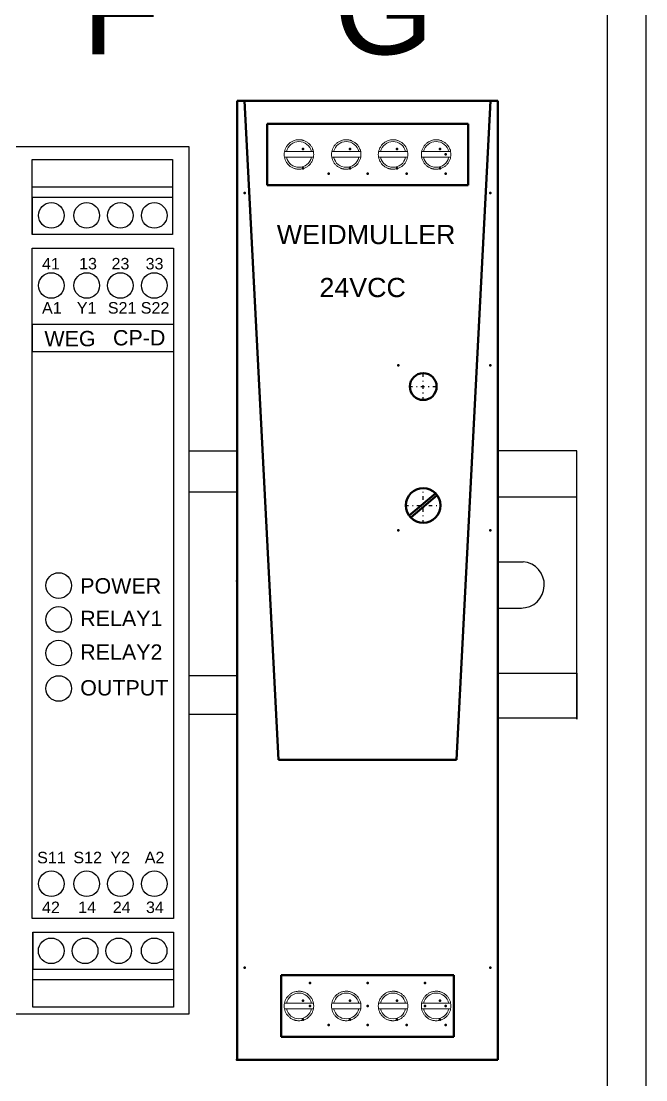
# Model space of a CAD drawing. Header units: millimetres. Extents: x -72 to 2978, y -1067 to 2817.
# Drawn here: x 211.2 to 292.6, y 2540.2 to 2678.2 of the extents above; entities that cross this region are included whole.
import ezdxf

# ---------------------------------------------------------------- set-up
doc = ezdxf.new("R2010")
doc.units = ezdxf.units.MM
doc.linetypes.add('Center', pattern=[1.5, 0.45, -0.5, 0.05, -0.5])
for name, color, linetype, lineweight in [('2d ConnectionPoints', 7, 'Continuous', 50), ('AM_0', 7, 'Continuous', 50), ('AM_7', 7, 'Center', 25)]:
    doc.layers.add(name, color=color, linetype=linetype, lineweight=lineweight)
doc.styles.get("Standard").update_dxf_attribs({"font": 'arial.ttf'})

# ---------------------------------------------------------------- blocks, each defined once
blk = doc.blocks.new('4_1469470000_PART5_0_in_1469470000_0')
at = {"layer": 'AM_0'}
for p, q in [((25.87, 73.81), (22.43, 70.92)), ((26.07, 73.58), (22.63, 70.69))]:
    blk.add_line(p, q, dxfattribs=at)
blk = doc.blocks.new('5_1469470000_PART4_0_in_1469470000_0')
at = {"layer": 'AM_0'}
for p, q in [((0, 125), (0, 0)), ((0.97, 125), (0, 125)), ((0.97, 125), (5.4, 39.1)), ((28.6, 39.1), (33.03, 125)), ((34, 125), (33.03, 125)), ((34, 0), (34, 125)), ((5.4, 39.1), (28.6, 39.1)), ((28.25, 11), (5.75, 11)), ((5.75, 11), (5.75, 3)), ((28.25, 11), (28.25, 3)), ((28.25, 3), (5.75, 3)), ((0, 0), (34, 0))]:
    blk.add_line(p, q, dxfattribs=at)
blk = doc.blocks.new('6_1469470000_PART3_0_in_1469470000_0')
at = {"layer": 'AM_0'}
for p, q in [((33.03, 125), (0.97, 125)), ((5.4, 39.1), (0.97, 125)), ((33.03, 125), (28.6, 39.1)), ((30.1, 122), (3.9, 122)), ((3.9, 122), (3.9, 114)), ((30.1, 122), (30.1, 114)), ((30.1, 114), (3.9, 114)), ((5.4, 39.1), (28.6, 39.1))]:
    blk.add_line(p, q, dxfattribs=at)
for centre, radius in [((24.25, 87.75), 1.75), ((24.25, 72.25), 2.25)]:
    blk.add_circle(centre, radius, dxfattribs=at)
at = {"layer": 'AM_7'}
for p, q in [((24.25, 85.91), (24.25, 89.59)), ((22.41, 87.75), (26.09, 87.75)), ((24.25, 69.89), (24.25, 74.61)), ((21.89, 72.25), (26.61, 72.25))]:
    blk.add_line(p, q, dxfattribs=at)
blk = doc.blocks.new('7_1469470000_PART2_0_in_1469470000_0')
at = {"layer": 'AM_0'}
blk.add_circle((24.25, 87.75), 1.75, dxfattribs=at)

msp = doc.modelspace()

# ---------------------------------------------------------------- linework, layer by layer
for p, q in [((292.63, 2715.7), (292.63, 2415.7)), ((210.57, 2661.86), (233.07, 2661.86)), ((233.07, 2661.86), (233.07, 2548.76)), ((212.64, 2655.26), (212.64, 2656.59)), ((212.64, 2656.59), (230.94, 2656.59)), ((212.64, 2655.26), (230.94, 2655.26)), ((212.64, 2655.26), (212.64, 2650.38)), ((212.64, 2638.71), (231.06, 2638.71)), ((212.64, 2638.71), (212.64, 2635.13)), ((212.64, 2635.13), (231.06, 2635.13)), ((233.07, 2627.91), (233.07, 2621.91)), ((283.64, 2616.19), (283.64, 2622.19)), ((212.75, 2559.44), (212.75, 2554.56)), ((231.05, 2554.56), (212.75, 2554.56)), ((231.05, 2554.56), (231.05, 2553.23)), ((231.05, 2553.23), (212.75, 2553.23)), ((233.07, 2548.76), (210.57, 2548.76))]:
    msp.add_line(p, q)
at = {"color": 30, "true_color": 0xf8991e}
msp.add_line((287.59, 2707.96), (287.59, 2421.54), dxfattribs=at)
at = {"color": 7, "linetype": 'Continuous', "lineweight": 15}
for p, q in [((245.78, 2661.19), (249.05, 2661.19)), ((251.94, 2661.19), (255.21, 2661.19)), ((258.06, 2661.19), (261.32, 2661.19)), ((263.67, 2661.19), (266.93, 2661.19)), ((249.05, 2660.44), (245.78, 2660.44)), ((255.21, 2660.44), (251.94, 2660.44)), ((261.32, 2660.44), (258.06, 2660.44)), ((266.93, 2660.44), (263.67, 2660.44)), ((245.78, 2550.19), (249.05, 2550.19)), ((249.05, 2549.44), (245.78, 2549.44)), ((251.94, 2550.19), (255.21, 2550.19)), ((255.21, 2549.44), (251.94, 2549.44)), ((258.06, 2550.19), (261.32, 2550.19)), ((261.32, 2549.44), (258.06, 2549.44)), ((263.67, 2550.19), (266.93, 2550.19)), ((266.93, 2549.44), (263.67, 2549.44))]:
    msp.add_line(p, q, dxfattribs=at)
at = {"color": 6, "linetype": 'ByBlock'}
for p, q in [((233.07, 2622.19), (239.36, 2622.19)), ((283.64, 2622.19), (273.36, 2622.19)), ((283.64, 2587.19), (283.64, 2622.19)), ((233.07, 2616.85), (239.36, 2616.85)), ((273.36, 2616.19), (283.64, 2616.19)), ((273.36, 2607.72), (276.14, 2607.72)), ((274.75, 2607.72), (276.62, 2607.72)), ((273.36, 2601.69), (276.41, 2601.69)), ((273.36, 2593.19), (283.64, 2593.19)), ((233.07, 2592.91), (239.36, 2592.91)), ((233.07, 2587.85), (239.36, 2587.85)), ((283.64, 2587.32), (273.36, 2587.32))]:
    msp.add_line(p, q, dxfattribs=at)
at = {"color": 6}
for p, q in [((283.64, 2616.19), (283.64, 2622.19)), ((283.64, 2593.19), (283.64, 2587.19))]:
    msp.add_line(p, q, dxfattribs=at)
for points in [[(212.64, 2660.15), (230.94, 2660.15), (230.94, 2650.38), (212.64, 2650.38)], [(212.64, 2648.6), (231.05, 2648.6), (231.05, 2561.21), (212.64, 2561.21)], [(231.05, 2549.67), (212.75, 2549.67), (212.75, 2559.44), (231.05, 2559.44)]]:
    msp.add_lwpolyline(points, close=True)
for centre in [(215.14, 2652.87), (219.76, 2652.87), (224.14, 2652.87), (228.56, 2652.87), (215.14, 2643.73), (219.76, 2643.73), (224.14, 2643.73), (228.56, 2643.73), (216.11, 2604.62), (216.11, 2600.2), (216.11, 2595.82), (216.11, 2591.2), (215.14, 2565.75), (219.76, 2565.75), (224.14, 2565.75), (228.56, 2565.75), (215.13, 2557), (219.55, 2557), (223.93, 2557), (228.55, 2557)]:
    msp.add_circle(centre, 1.67)
at = {"color": 6, "linetype": 'ByBlock'}
msp.add_arc((276.38, 2604.71), 3.02, 269.4277, 85.4019, dxfattribs=at)
at = {"color": 7, "linetype": 'Continuous', "lineweight": 15}
for points, knots in [([(247.42, 2658.89), (247.37, 2658.89), (247.27, 2658.89), (247.13, 2658.91), (246.98, 2658.93), (246.84, 2658.97), (246.63, 2659.05), (246.35, 2659.19), (246.05, 2659.44), (245.8, 2659.75), (245.62, 2660.09), (245.51, 2660.45), (245.48, 2660.81), (245.51, 2661.18), (245.62, 2661.53), (245.8, 2661.88), (246.05, 2662.18), (246.35, 2662.43), (246.66, 2662.59), (246.94, 2662.68), (247.17, 2662.73), (247.34, 2662.73), (247.42, 2662.74)], [0, 0, 0, 0, 0.024176, 0.048139, 0.072026, 0.095974, 0.120121, 0.185059, 0.250086, 0.315023, 0.38005, 0.439993, 0.500024, 0.559968, 0.619999, 0.684937, 0.749963, 0.814901, 0.879927, 0.92, 0.95981, 1, 1, 1, 1]), ([(247.42, 2662.49), (247.04, 2662.49), (246.67, 2662.36), (246.08, 2661.89), (245.87, 2661.56), (245.78, 2661.19)], [0, 0, 0, 0, 0.5, 0.5, 1, 1, 1, 1]), ([(247.42, 2662.74), (247.47, 2662.74), (247.56, 2662.73), (247.71, 2662.72), (247.85, 2662.69), (247.99, 2662.65), (248.2, 2662.58), (248.48, 2662.43), (248.79, 2662.18), (249.04, 2661.88), (249.21, 2661.54), (249.32, 2661.18), (249.35, 2660.81), (249.32, 2660.45), (249.21, 2660.09), (249.04, 2659.75), (248.79, 2659.44), (248.48, 2659.19), (248.18, 2659.03), (247.9, 2658.94), (247.66, 2658.9), (247.5, 2658.89), (247.42, 2658.89)], [0, 0, 0, 0, 0.024176, 0.048139, 0.072026, 0.095974, 0.120121, 0.185059, 0.250086, 0.315023, 0.38005, 0.439993, 0.500024, 0.559968, 0.619999, 0.684937, 0.749963, 0.814901, 0.879927, 0.92, 0.95981, 1, 1, 1, 1]), ([(249.05, 2661.19), (248.96, 2661.56), (248.76, 2661.89), (248.16, 2662.36), (247.8, 2662.49), (247.42, 2662.49)], [0, 0, 0, 0, 0.5, 0.5, 1, 1, 1, 1]), ([(253.58, 2658.89), (253.53, 2658.89), (253.43, 2658.89), (253.29, 2658.91), (253.14, 2658.93), (253, 2658.97), (252.79, 2659.05), (252.51, 2659.19), (252.2, 2659.44), (251.95, 2659.75), (251.78, 2660.09), (251.67, 2660.45), (251.64, 2660.81), (251.67, 2661.18), (251.78, 2661.53), (251.95, 2661.88), (252.2, 2662.18), (252.51, 2662.43), (252.82, 2662.59), (253.09, 2662.68), (253.33, 2662.73), (253.49, 2662.73), (253.58, 2662.74)], [0, 0, 0, 0, 0.024176, 0.048139, 0.072026, 0.095974, 0.120121, 0.185059, 0.250086, 0.315023, 0.38005, 0.439993, 0.500024, 0.559968, 0.619999, 0.684937, 0.749963, 0.814901, 0.879927, 0.92, 0.95981, 1, 1, 1, 1]), ([(253.58, 2662.49), (253.2, 2662.49), (252.83, 2662.36), (252.24, 2661.89), (252.03, 2661.56), (251.94, 2661.19)], [0, 0, 0, 0, 0.5, 0.5, 1, 1, 1, 1]), ([(253.58, 2662.74), (253.62, 2662.74), (253.72, 2662.73), (253.86, 2662.72), (254.01, 2662.69), (254.15, 2662.65), (254.36, 2662.58), (254.64, 2662.43), (254.95, 2662.18), (255.2, 2661.88), (255.37, 2661.54), (255.48, 2661.18), (255.51, 2660.81), (255.48, 2660.45), (255.37, 2660.09), (255.2, 2659.75), (254.95, 2659.44), (254.64, 2659.19), (254.33, 2659.03), (254.06, 2658.94), (253.82, 2658.9), (253.66, 2658.89), (253.58, 2658.89)], [0, 0, 0, 0, 0.024176, 0.048139, 0.072026, 0.095974, 0.120121, 0.185059, 0.250086, 0.315023, 0.38005, 0.439993, 0.500024, 0.559968, 0.619999, 0.684937, 0.749963, 0.814901, 0.879927, 0.92, 0.95981, 1, 1, 1, 1]), ([(255.21, 2661.19), (255.12, 2661.56), (254.91, 2661.89), (254.32, 2662.36), (253.95, 2662.49), (253.58, 2662.49)], [0, 0, 0, 0, 0.5, 0.5, 1, 1, 1, 1]), ([(259.69, 2658.89), (259.64, 2658.89), (259.54, 2658.89), (259.4, 2658.91), (259.26, 2658.93), (259.12, 2658.97), (258.9, 2659.05), (258.62, 2659.19), (258.32, 2659.44), (258.07, 2659.75), (257.89, 2660.09), (257.79, 2660.45), (257.75, 2660.81), (257.79, 2661.18), (257.89, 2661.53), (258.07, 2661.88), (258.32, 2662.18), (258.62, 2662.43), (258.93, 2662.59), (259.21, 2662.68), (259.45, 2662.73), (259.61, 2662.73), (259.69, 2662.74)], [0, 0, 0, 0, 0.024176, 0.048139, 0.072026, 0.095974, 0.120121, 0.185059, 0.250086, 0.315023, 0.38005, 0.439993, 0.500024, 0.559968, 0.619999, 0.684937, 0.749963, 0.814901, 0.879927, 0.92, 0.95981, 1, 1, 1, 1]), ([(259.69, 2662.49), (259.31, 2662.49), (258.94, 2662.36), (258.35, 2661.89), (258.14, 2661.56), (258.06, 2661.19)], [0, 0, 0, 0, 0.5, 0.5, 1, 1, 1, 1]), ([(259.69, 2662.74), (259.74, 2662.74), (259.83, 2662.73), (259.98, 2662.72), (260.12, 2662.69), (260.26, 2662.65), (260.47, 2662.58), (260.75, 2662.43), (261.06, 2662.18), (261.31, 2661.88), (261.49, 2661.54), (261.59, 2661.18), (261.62, 2660.81), (261.59, 2660.45), (261.49, 2660.09), (261.31, 2659.75), (261.06, 2659.44), (260.75, 2659.19), (260.45, 2659.03), (260.17, 2658.94), (259.93, 2658.9), (259.77, 2658.89), (259.69, 2658.89)], [0, 0, 0, 0, 0.024176, 0.048139, 0.072026, 0.095974, 0.120121, 0.185059, 0.250086, 0.315023, 0.38005, 0.439993, 0.500024, 0.559968, 0.619999, 0.684937, 0.749963, 0.814901, 0.879927, 0.92, 0.95981, 1, 1, 1, 1]), ([(261.32, 2661.19), (261.24, 2661.56), (261.03, 2661.89), (260.43, 2662.36), (260.07, 2662.49), (259.69, 2662.49)], [0, 0, 0, 0, 0.5, 0.5, 1, 1, 1, 1]), ([(265.3, 2658.89), (265.25, 2658.89), (265.15, 2658.89), (265.01, 2658.91), (264.87, 2658.93), (264.73, 2658.97), (264.51, 2659.05), (264.23, 2659.19), (263.93, 2659.44), (263.68, 2659.75), (263.5, 2660.09), (263.4, 2660.45), (263.36, 2660.81), (263.4, 2661.18), (263.5, 2661.53), (263.68, 2661.88), (263.93, 2662.18), (264.23, 2662.43), (264.54, 2662.59), (264.82, 2662.68), (265.06, 2662.73), (265.22, 2662.73), (265.3, 2662.74)], [0, 0, 0, 0, 0.024176, 0.048139, 0.072026, 0.095974, 0.120121, 0.185059, 0.250086, 0.315023, 0.38005, 0.439993, 0.500024, 0.559968, 0.619999, 0.684937, 0.749963, 0.814901, 0.879927, 0.92, 0.95981, 1, 1, 1, 1]), ([(265.3, 2662.49), (264.92, 2662.49), (264.55, 2662.36), (263.96, 2661.89), (263.75, 2661.56), (263.67, 2661.19)], [0, 0, 0, 0, 0.5, 0.5, 1, 1, 1, 1]), ([(265.3, 2662.74), (265.35, 2662.74), (265.45, 2662.73), (265.59, 2662.72), (265.73, 2662.69), (265.87, 2662.65), (266.09, 2662.58), (266.36, 2662.43), (266.67, 2662.18), (266.92, 2661.88), (267.1, 2661.54), (267.2, 2661.18), (267.24, 2660.81), (267.2, 2660.45), (267.1, 2660.09), (266.92, 2659.75), (266.67, 2659.44), (266.36, 2659.19), (266.06, 2659.03), (265.78, 2658.94), (265.54, 2658.9), (265.38, 2658.89), (265.3, 2658.89)], [0, 0, 0, 0, 0.024176, 0.048139, 0.072026, 0.095974, 0.120121, 0.185059, 0.250086, 0.315023, 0.38005, 0.439993, 0.500024, 0.559968, 0.619999, 0.684937, 0.749963, 0.814901, 0.879927, 0.92, 0.95981, 1, 1, 1, 1]), ([(266.93, 2661.19), (266.85, 2661.56), (266.64, 2661.89), (266.05, 2662.36), (265.68, 2662.49), (265.3, 2662.49)], [0, 0, 0, 0, 0.5, 0.5, 1, 1, 1, 1]), ([(245.78, 2660.44), (245.87, 2660.07), (246.08, 2659.74), (246.67, 2659.27), (247.04, 2659.14), (247.42, 2659.14)], [0, 0, 0, 0, 0.5, 0.5, 1, 1, 1, 1]), ([(247.42, 2659.14), (247.8, 2659.14), (248.16, 2659.27), (248.76, 2659.74), (248.96, 2660.07), (249.05, 2660.44)], [0, 0, 0, 0, 0.5, 0.5, 1, 1, 1, 1]), ([(251.94, 2660.44), (252.03, 2660.07), (252.24, 2659.74), (252.83, 2659.27), (253.2, 2659.14), (253.58, 2659.14)], [0, 0, 0, 0, 0.5, 0.5, 1, 1, 1, 1]), ([(253.58, 2659.14), (253.95, 2659.14), (254.32, 2659.27), (254.91, 2659.74), (255.12, 2660.07), (255.21, 2660.44)], [0, 0, 0, 0, 0.5, 0.5, 1, 1, 1, 1]), ([(258.06, 2660.44), (258.14, 2660.07), (258.35, 2659.74), (258.94, 2659.27), (259.31, 2659.14), (259.69, 2659.14)], [0, 0, 0, 0, 0.5, 0.5, 1, 1, 1, 1]), ([(259.69, 2659.14), (260.07, 2659.14), (260.43, 2659.27), (261.03, 2659.74), (261.24, 2660.07), (261.32, 2660.44)], [0, 0, 0, 0, 0.5, 0.5, 1, 1, 1, 1]), ([(263.67, 2660.44), (263.75, 2660.07), (263.96, 2659.74), (264.55, 2659.27), (264.92, 2659.14), (265.3, 2659.14)], [0, 0, 0, 0, 0.5, 0.5, 1, 1, 1, 1]), ([(265.3, 2659.14), (265.68, 2659.14), (266.05, 2659.27), (266.64, 2659.74), (266.85, 2660.07), (266.93, 2660.44)], [0, 0, 0, 0, 0.5, 0.5, 1, 1, 1, 1]), ([(247.42, 2547.89), (247.37, 2547.89), (247.27, 2547.89), (247.13, 2547.91), (246.98, 2547.93), (246.84, 2547.97), (246.63, 2548.05), (246.35, 2548.19), (246.05, 2548.44), (245.8, 2548.75), (245.62, 2549.09), (245.51, 2549.45), (245.48, 2549.81), (245.51, 2550.18), (245.62, 2550.53), (245.8, 2550.88), (246.05, 2551.18), (246.35, 2551.43), (246.66, 2551.59), (246.94, 2551.68), (247.17, 2551.73), (247.34, 2551.73), (247.42, 2551.74)], [0, 0, 0, 0, 0.024176, 0.048139, 0.072026, 0.095974, 0.120121, 0.185059, 0.250086, 0.315023, 0.38005, 0.439993, 0.500024, 0.559968, 0.619999, 0.684937, 0.749963, 0.814901, 0.879927, 0.92, 0.95981, 1, 1, 1, 1]), ([(247.42, 2551.74), (247.47, 2551.74), (247.56, 2551.73), (247.71, 2551.72), (247.85, 2551.69), (247.99, 2551.65), (248.2, 2551.58), (248.48, 2551.43), (248.79, 2551.18), (249.04, 2550.88), (249.21, 2550.54), (249.32, 2550.18), (249.35, 2549.81), (249.32, 2549.45), (249.21, 2549.09), (249.04, 2548.75), (248.79, 2548.44), (248.48, 2548.19), (248.18, 2548.03), (247.9, 2547.94), (247.66, 2547.9), (247.5, 2547.89), (247.42, 2547.89)], [0, 0, 0, 0, 0.024176, 0.048139, 0.072026, 0.095974, 0.120121, 0.185059, 0.250086, 0.315023, 0.38005, 0.439993, 0.500024, 0.559968, 0.619999, 0.684937, 0.749963, 0.814901, 0.879927, 0.92, 0.95981, 1, 1, 1, 1]), ([(253.58, 2547.89), (253.53, 2547.89), (253.43, 2547.89), (253.29, 2547.91), (253.14, 2547.93), (253, 2547.97), (252.79, 2548.05), (252.51, 2548.19), (252.2, 2548.44), (251.95, 2548.75), (251.78, 2549.09), (251.67, 2549.45), (251.64, 2549.81), (251.67, 2550.18), (251.78, 2550.53), (251.95, 2550.88), (252.2, 2551.18), (252.51, 2551.43), (252.82, 2551.59), (253.09, 2551.68), (253.33, 2551.73), (253.49, 2551.73), (253.58, 2551.74)], [0, 0, 0, 0, 0.024176, 0.048139, 0.072026, 0.095974, 0.120121, 0.185059, 0.250086, 0.315023, 0.38005, 0.439993, 0.500024, 0.559968, 0.619999, 0.684937, 0.749963, 0.814901, 0.879927, 0.92, 0.95981, 1, 1, 1, 1]), ([(253.58, 2551.74), (253.62, 2551.74), (253.72, 2551.73), (253.86, 2551.72), (254.01, 2551.69), (254.15, 2551.65), (254.36, 2551.58), (254.64, 2551.43), (254.95, 2551.18), (255.2, 2550.88), (255.37, 2550.54), (255.48, 2550.18), (255.51, 2549.81), (255.48, 2549.45), (255.37, 2549.09), (255.2, 2548.75), (254.95, 2548.44), (254.64, 2548.19), (254.33, 2548.03), (254.06, 2547.94), (253.82, 2547.9), (253.66, 2547.89), (253.58, 2547.89)], [0, 0, 0, 0, 0.024176, 0.048139, 0.072026, 0.095974, 0.120121, 0.185059, 0.250086, 0.315023, 0.38005, 0.439993, 0.500024, 0.559968, 0.619999, 0.684937, 0.749963, 0.814901, 0.879927, 0.92, 0.95981, 1, 1, 1, 1]), ([(259.69, 2547.89), (259.64, 2547.89), (259.54, 2547.89), (259.4, 2547.91), (259.26, 2547.93), (259.12, 2547.97), (258.9, 2548.05), (258.62, 2548.19), (258.32, 2548.44), (258.07, 2548.75), (257.89, 2549.09), (257.79, 2549.45), (257.75, 2549.81), (257.79, 2550.18), (257.89, 2550.53), (258.07, 2550.88), (258.32, 2551.18), (258.62, 2551.43), (258.93, 2551.59), (259.21, 2551.68), (259.45, 2551.73), (259.61, 2551.73), (259.69, 2551.74)], [0, 0, 0, 0, 0.024176, 0.048139, 0.072026, 0.095974, 0.120121, 0.185059, 0.250086, 0.315023, 0.38005, 0.439993, 0.500024, 0.559968, 0.619999, 0.684937, 0.749963, 0.814901, 0.879927, 0.92, 0.95981, 1, 1, 1, 1]), ([(259.69, 2551.74), (259.74, 2551.74), (259.83, 2551.73), (259.98, 2551.72), (260.12, 2551.69), (260.26, 2551.65), (260.47, 2551.58), (260.75, 2551.43), (261.06, 2551.18), (261.31, 2550.88), (261.49, 2550.54), (261.59, 2550.18), (261.62, 2549.81), (261.59, 2549.45), (261.49, 2549.09), (261.31, 2548.75), (261.06, 2548.44), (260.75, 2548.19), (260.45, 2548.03), (260.17, 2547.94), (259.93, 2547.9), (259.77, 2547.89), (259.69, 2547.89)], [0, 0, 0, 0, 0.024176, 0.048139, 0.072026, 0.095974, 0.120121, 0.185059, 0.250086, 0.315023, 0.38005, 0.439993, 0.500024, 0.559968, 0.619999, 0.684937, 0.749963, 0.814901, 0.879927, 0.92, 0.95981, 1, 1, 1, 1]), ([(265.3, 2547.89), (265.25, 2547.89), (265.15, 2547.89), (265.01, 2547.91), (264.87, 2547.93), (264.73, 2547.97), (264.51, 2548.05), (264.23, 2548.19), (263.93, 2548.44), (263.68, 2548.75), (263.5, 2549.09), (263.4, 2549.45), (263.36, 2549.81), (263.4, 2550.18), (263.5, 2550.53), (263.68, 2550.88), (263.93, 2551.18), (264.23, 2551.43), (264.54, 2551.59), (264.82, 2551.68), (265.06, 2551.73), (265.22, 2551.73), (265.3, 2551.74)], [0, 0, 0, 0, 0.024176, 0.048139, 0.072026, 0.095974, 0.120121, 0.185059, 0.250086, 0.315023, 0.38005, 0.439993, 0.500024, 0.559968, 0.619999, 0.684937, 0.749963, 0.814901, 0.879927, 0.92, 0.95981, 1, 1, 1, 1]), ([(265.3, 2551.74), (265.35, 2551.74), (265.45, 2551.73), (265.59, 2551.72), (265.73, 2551.69), (265.87, 2551.65), (266.09, 2551.58), (266.36, 2551.43), (266.67, 2551.18), (266.92, 2550.88), (267.1, 2550.54), (267.2, 2550.18), (267.24, 2549.81), (267.2, 2549.45), (267.1, 2549.09), (266.92, 2548.75), (266.67, 2548.44), (266.36, 2548.19), (266.06, 2548.03), (265.78, 2547.94), (265.54, 2547.9), (265.38, 2547.89), (265.3, 2547.89)], [0, 0, 0, 0, 0.024176, 0.048139, 0.072026, 0.095974, 0.120121, 0.185059, 0.250086, 0.315023, 0.38005, 0.439993, 0.500024, 0.559968, 0.619999, 0.684937, 0.749963, 0.814901, 0.879927, 0.92, 0.95981, 1, 1, 1, 1]), ([(247.42, 2551.49), (247.04, 2551.49), (246.67, 2551.36), (246.08, 2550.89), (245.87, 2550.56), (245.78, 2550.19)], [0, 0, 0, 0, 0.5, 0.5, 1, 1, 1, 1]), ([(249.05, 2550.19), (248.96, 2550.56), (248.76, 2550.89), (248.16, 2551.36), (247.8, 2551.49), (247.42, 2551.49)], [0, 0, 0, 0, 0.5, 0.5, 1, 1, 1, 1]), ([(253.58, 2551.49), (253.2, 2551.49), (252.83, 2551.36), (252.24, 2550.89), (252.03, 2550.56), (251.94, 2550.19)], [0, 0, 0, 0, 0.5, 0.5, 1, 1, 1, 1]), ([(255.21, 2550.19), (255.12, 2550.56), (254.91, 2550.89), (254.32, 2551.36), (253.95, 2551.49), (253.58, 2551.49)], [0, 0, 0, 0, 0.5, 0.5, 1, 1, 1, 1]), ([(259.69, 2551.49), (259.31, 2551.49), (258.94, 2551.36), (258.35, 2550.89), (258.14, 2550.56), (258.06, 2550.19)], [0, 0, 0, 0, 0.5, 0.5, 1, 1, 1, 1]), ([(261.32, 2550.19), (261.24, 2550.56), (261.03, 2550.89), (260.43, 2551.36), (260.07, 2551.49), (259.69, 2551.49)], [0, 0, 0, 0, 0.5, 0.5, 1, 1, 1, 1]), ([(265.3, 2551.49), (264.92, 2551.49), (264.55, 2551.36), (263.96, 2550.89), (263.75, 2550.56), (263.67, 2550.19)], [0, 0, 0, 0, 0.5, 0.5, 1, 1, 1, 1]), ([(266.93, 2550.19), (266.85, 2550.56), (266.64, 2550.89), (266.05, 2551.36), (265.68, 2551.49), (265.3, 2551.49)], [0, 0, 0, 0, 0.5, 0.5, 1, 1, 1, 1]), ([(245.78, 2549.44), (245.87, 2549.07), (246.08, 2548.74), (246.67, 2548.27), (247.04, 2548.14), (247.42, 2548.14)], [0, 0, 0, 0, 0.5, 0.5, 1, 1, 1, 1]), ([(247.42, 2548.14), (247.8, 2548.14), (248.16, 2548.27), (248.76, 2548.74), (248.96, 2549.07), (249.05, 2549.44)], [0, 0, 0, 0, 0.5, 0.5, 1, 1, 1, 1]), ([(251.94, 2549.44), (252.03, 2549.07), (252.24, 2548.74), (252.83, 2548.27), (253.2, 2548.14), (253.58, 2548.14)], [0, 0, 0, 0, 0.5, 0.5, 1, 1, 1, 1]), ([(253.58, 2548.14), (253.95, 2548.14), (254.32, 2548.27), (254.91, 2548.74), (255.12, 2549.07), (255.21, 2549.44)], [0, 0, 0, 0, 0.5, 0.5, 1, 1, 1, 1]), ([(258.06, 2549.44), (258.14, 2549.07), (258.35, 2548.74), (258.94, 2548.27), (259.31, 2548.14), (259.69, 2548.14)], [0, 0, 0, 0, 0.5, 0.5, 1, 1, 1, 1]), ([(259.69, 2548.14), (260.07, 2548.14), (260.43, 2548.27), (261.03, 2548.74), (261.24, 2549.07), (261.32, 2549.44)], [0, 0, 0, 0, 0.5, 0.5, 1, 1, 1, 1]), ([(263.67, 2549.44), (263.75, 2549.07), (263.96, 2548.74), (264.55, 2548.27), (264.92, 2548.14), (265.3, 2548.14)], [0, 0, 0, 0, 0.5, 0.5, 1, 1, 1, 1]), ([(265.3, 2548.14), (265.68, 2548.14), (266.05, 2548.27), (266.64, 2548.74), (266.85, 2549.07), (266.93, 2549.44)], [0, 0, 0, 0, 0.5, 0.5, 1, 1, 1, 1])]:
    msp.add_open_spline(points, degree=3, knots=knots, dxfattribs=at)
for points in [[(245.53, 2661.19), (245.59, 2661.19), (245.68, 2661.19), (245.78, 2661.19)], [(249.05, 2661.19), (249.15, 2661.19), (249.25, 2661.19), (249.31, 2661.19)], [(251.69, 2661.19), (251.74, 2661.19), (251.84, 2661.19), (251.94, 2661.19)], [(255.21, 2661.19), (255.31, 2661.19), (255.41, 2661.19), (255.46, 2661.19)], [(257.8, 2661.19), (257.86, 2661.19), (257.95, 2661.19), (258.06, 2661.19)], [(261.32, 2661.19), (261.42, 2661.19), (261.52, 2661.19), (261.58, 2661.19)], [(263.41, 2661.19), (263.47, 2661.19), (263.57, 2661.19), (263.67, 2661.19)], [(266.93, 2661.19), (267.03, 2661.19), (267.13, 2661.19), (267.19, 2661.19)], [(245.78, 2660.44), (245.68, 2660.44), (245.59, 2660.44), (245.53, 2660.44)], [(249.31, 2660.44), (249.25, 2660.44), (249.15, 2660.44), (249.05, 2660.44)], [(251.94, 2660.44), (251.84, 2660.44), (251.74, 2660.44), (251.69, 2660.44)], [(255.46, 2660.44), (255.41, 2660.44), (255.31, 2660.44), (255.21, 2660.44)], [(258.06, 2660.44), (257.95, 2660.44), (257.86, 2660.44), (257.8, 2660.44)], [(261.58, 2660.44), (261.52, 2660.44), (261.42, 2660.44), (261.32, 2660.44)], [(263.67, 2660.44), (263.57, 2660.44), (263.47, 2660.44), (263.41, 2660.44)], [(267.19, 2660.44), (267.13, 2660.44), (267.03, 2660.44), (266.93, 2660.44)], [(245.53, 2550.19), (245.59, 2550.19), (245.68, 2550.19), (245.78, 2550.19)], [(245.78, 2549.44), (245.68, 2549.44), (245.59, 2549.44), (245.53, 2549.44)], [(249.05, 2550.19), (249.15, 2550.19), (249.25, 2550.19), (249.31, 2550.19)], [(249.31, 2549.44), (249.25, 2549.44), (249.15, 2549.44), (249.05, 2549.44)], [(251.69, 2550.19), (251.74, 2550.19), (251.84, 2550.19), (251.94, 2550.19)], [(251.94, 2549.44), (251.84, 2549.44), (251.74, 2549.44), (251.69, 2549.44)], [(255.21, 2550.19), (255.31, 2550.19), (255.41, 2550.19), (255.46, 2550.19)], [(255.46, 2549.44), (255.41, 2549.44), (255.31, 2549.44), (255.21, 2549.44)], [(257.8, 2550.19), (257.86, 2550.19), (257.95, 2550.19), (258.06, 2550.19)], [(258.06, 2549.44), (257.95, 2549.44), (257.86, 2549.44), (257.8, 2549.44)], [(261.32, 2550.19), (261.42, 2550.19), (261.52, 2550.19), (261.58, 2550.19)], [(261.58, 2549.44), (261.52, 2549.44), (261.42, 2549.44), (261.32, 2549.44)], [(263.41, 2550.19), (263.47, 2550.19), (263.57, 2550.19), (263.67, 2550.19)], [(263.67, 2549.44), (263.57, 2549.44), (263.47, 2549.44), (263.41, 2549.44)], [(266.93, 2550.19), (267.03, 2550.19), (267.13, 2550.19), (267.19, 2550.19)], [(267.19, 2549.44), (267.13, 2549.44), (267.03, 2549.44), (266.93, 2549.44)]]:
    msp.add_open_spline(points, degree=3, dxfattribs=at)
at = {"layer": '2d ConnectionPoints'}
for p in [(247.94, 2661.52), (247.94, 2661.52), (254.09, 2661.52), (254.09, 2661.52), (260.21, 2661.52), (260.21, 2661.52), (265.82, 2661.52), (265.82, 2661.52), (266.52, 2660.82), (266.52, 2660.82), (247.94, 2659.02), (251.28, 2658.32), (254.09, 2659.02), (256.36, 2658.32), (260.21, 2659.02), (261.44, 2658.32), (265.82, 2659.02), (266.52, 2658.32), (240.36, 2655.81), (240.36, 2655.81), (272.36, 2655.81), (272.36, 2655.81), (260.36, 2633.31), (260.36, 2633.31), (272.36, 2633.31), (272.36, 2633.31), (260.36, 2611.81), (260.36, 2611.81), (272.36, 2611.81), (272.36, 2611.81), (239.36, 2605.21), (240.36, 2554.81), (240.36, 2554.81), (272.36, 2554.81), (272.36, 2554.81), (248.86, 2552.81), (256.36, 2552.81), (263.86, 2552.81), (247.94, 2550.52), (247.94, 2550.52), (254.09, 2550.52), (254.09, 2550.52), (260.21, 2550.52), (260.21, 2550.52), (265.82, 2550.52), (265.82, 2550.52), (248.86, 2549.81), (248.86, 2549.81), (256.36, 2549.81), (256.36, 2549.81), (263.86, 2549.81), (263.86, 2549.81), (266.52, 2549.82), (266.52, 2549.82), (247.94, 2548.02), (254.09, 2548.02), (260.21, 2548.02), (265.82, 2548.02), (251.28, 2547.32), (256.36, 2547.32), (261.44, 2547.32), (266.52, 2547.32), (239.36, 2542.81)]:
    msp.add_point(p, dxfattribs=at)

# ---------------------------------------------------------------- block references
for name in ['5_1469470000_PART4_0_in_1469470000_0', '6_1469470000_PART3_0_in_1469470000_0', '7_1469470000_PART2_0_in_1469470000_0', '4_1469470000_PART5_0_in_1469470000_0']:
    msp.add_blockref(name, (239.36, 2542.81))

# ---------------------------------------------------------------- texts
at = {"color": 6, "char_height": 12, "attachment_point": 1}
for s, insert in [('F', (219.11, 2685.87)), ('G', (251.97, 2685.87))]:
    msp.add_mtext_dynamic_manual_height_columns(s, width=18.4327, gutter_width=12.5, heights=[0], dxfattribs=dict(at, insert=insert))
at = {"attachment_point": 1}
for s, width, heights, insert, char_height in [('WEIDMULLER', 26.033, [0], (244.53, 2651.63), 2.5), ('41', 2.2548, [0], (213.93, 2647.32), 1.5), ('13', 2.2548, [0], (218.76, 2647.33), 1.5), ('23', 2.2548, [0], (222.99, 2647.33), 1.5), ('33', 2.2548, [0], (227.43, 2647.33), 1.5), ('24VCC', 26.033, [0], (250.09, 2644.72), 2.5), ('A1', 2.2548, [0], (213.93, 2641.56), 1.5), ('Y1', 2.2548, [0], (218.47, 2641.57), 1.5), ('S21', 2.2548, [0], (222.51, 2641.57), 1.5), ('S22', 2.2548, [0], (226.8, 2641.57), 1.5), ('WEG', 2.2548, [2.59], (214.24, 2637.81), 2), ('CP-D', 2.2548, [2.59], (223.18, 2637.92), 2), ('POWER', 3.8589, [0], (218.91, 2605.58), 2), ('RELAY1', 3.8589, [0], (218.91, 2601.33), 2), ('RELAY2', 3.8589, [0], (218.91, 2596.95), 2), ('OUTPUT', 3.8589, [0], (218.91, 2592.29), 2), ('S11', 2.2548, [0], (213.3, 2569.91), 1.5), ('S12', 2.2548, [0], (218.02, 2569.92), 1.5), ('Y2', 2.2548, [0], (222.84, 2569.92), 1.5), ('A2', 2.2548, [0], (227.32, 2569.92), 1.5), ('42', 2.2548, [0], (213.93, 2563.42), 1.5), ('14', 2.2548, [0], (218.65, 2563.43), 1.5), ('24', 2.2548, [0], (223.15, 2563.43), 1.5), ('34', 2.2548, [0], (227.48, 2563.43), 1.5)]:
    msp.add_mtext_dynamic_manual_height_columns(s, width=width, gutter_width=12.5, heights=heights, dxfattribs=dict(at, insert=insert, char_height=char_height))

doc.saveas('drawing.dxf')
